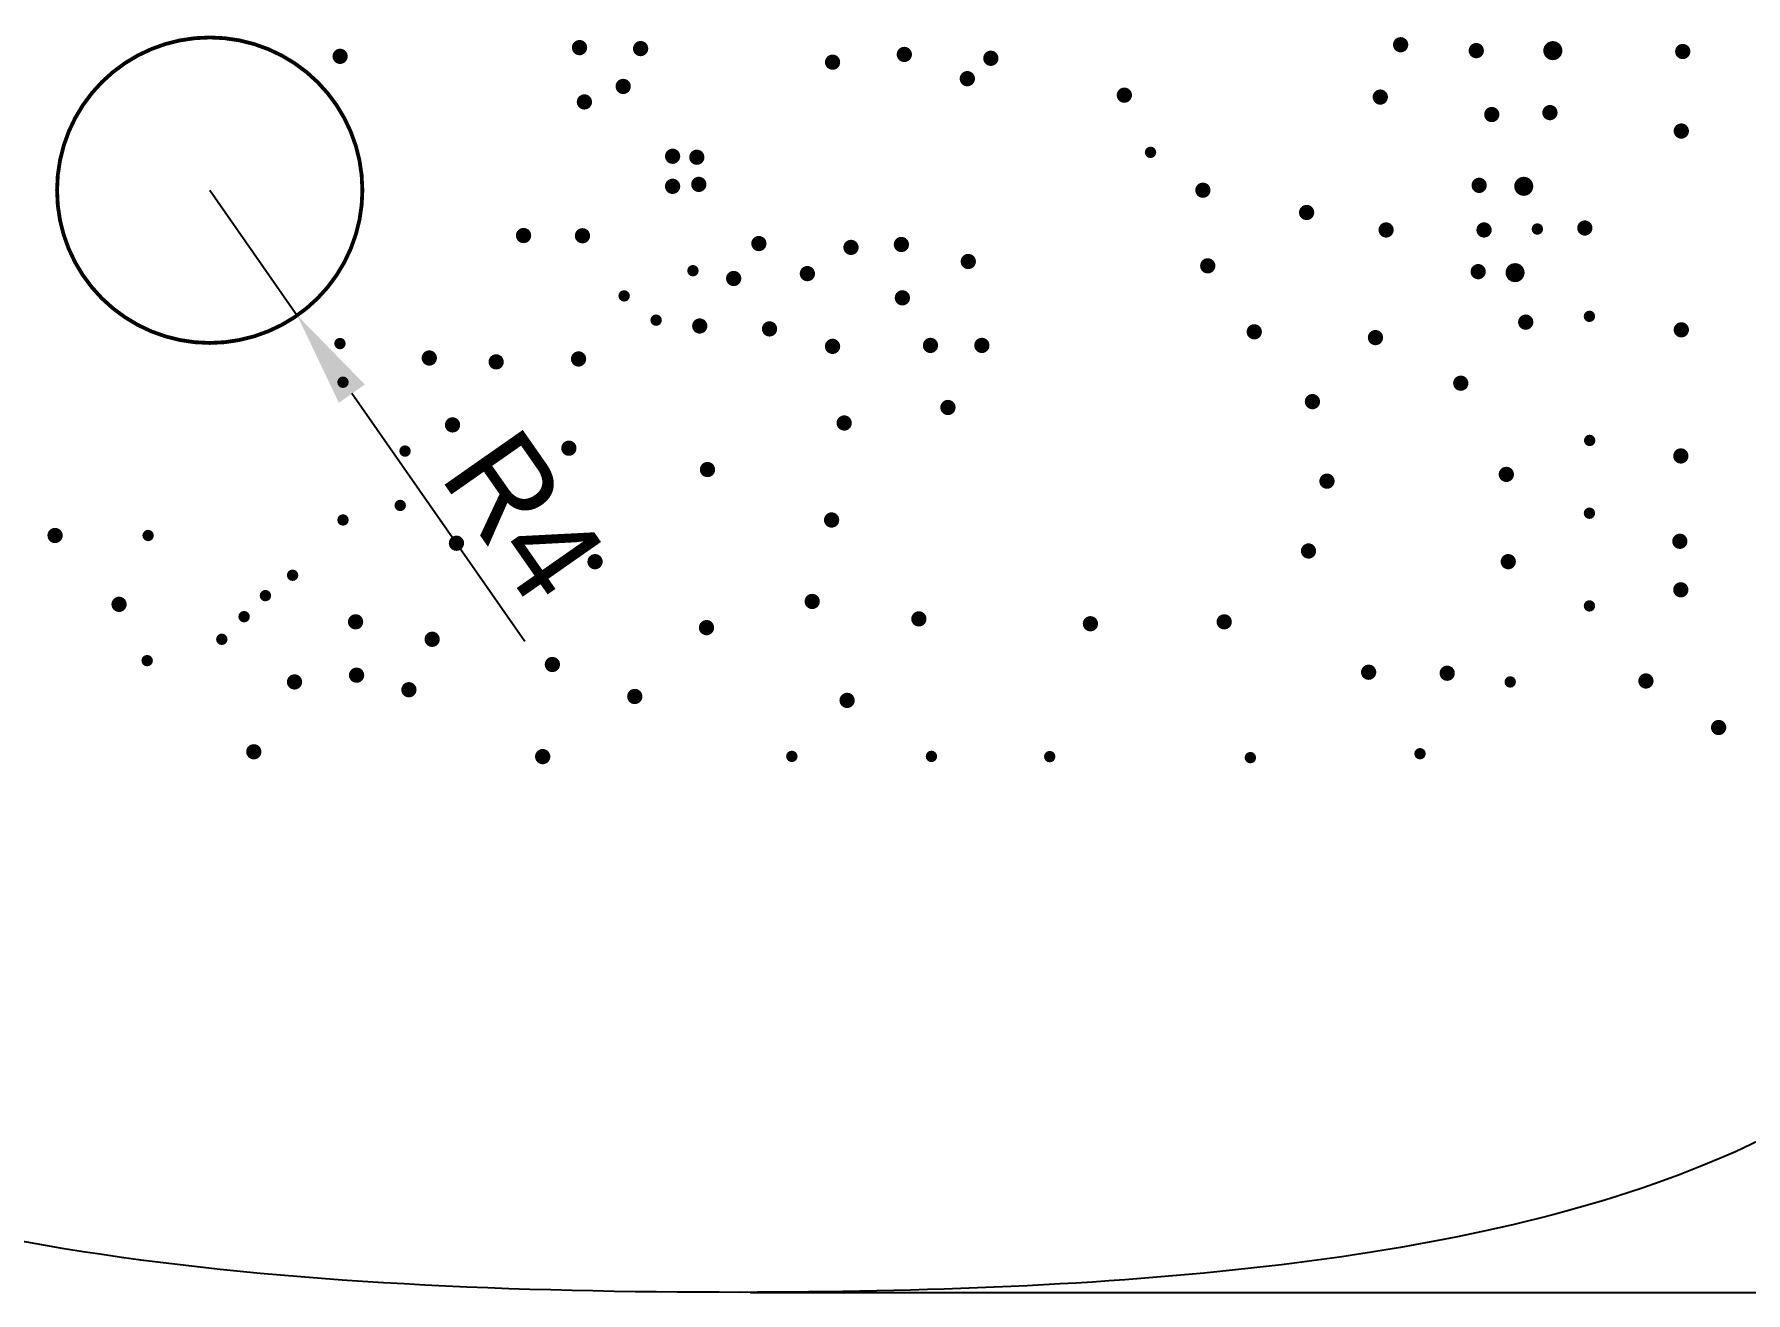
# Model space of a CAD drawing. Header units: millimetres. Extents: x -107 to 68, y 12 to 132.
# Drawn here: x -53.56 to -8.71, y 11.54 to 44.5 of the extents above; entities that cross this region are included whole.
import ezdxf

# ---------------------------------------------------------------- set-up
doc = ezdxf.new("R2010")
doc.units = ezdxf.units.MM
doc.layers.add('KeepOutLayer', color=6, linetype='Continuous')
doc.layers.add('ViaHoleLayer', color=16, linetype='Continuous')
doc.dimstyles.new('ISO-25', dxfattribs={"dimtxt": 2.5, "dimasz": 2.5, "dimexe": 1.25, "dimexo": 0.625, "dimtad": 1, "dimtxsty": 'Standard', "dimcen": 2.5, "dimclrd": 3, "dimclre": 3, "dimclrt": 3, "dimadec": 0, "dimazin": 0, "dimtfac": 1, "dimtmove": 0, "dimatfit": 3, "dimfxl": 1, "dimarcsym": 0})

# ---------------------------------------------------------------- blocks, each defined once
blk = doc.blocks.new('*D182')
at = {"color": 3, "lineweight": -2}
for p, q in [((-1.633, 110.49), (49.372, 110.49)), ((48.122, 107.99), (48.122, 14.049)), ((-34.794, 11.549), (49.372, 11.549))]:
    blk.add_line(p, q, dxfattribs=at)
at = {"color": 3}
for points in [[(47.705, 107.99), (48.539, 107.99), (48.122, 110.49)], [(47.705, 14.049), (48.539, 14.049), (48.122, 11.549)]]:
    blk.add_solid(points, dxfattribs=at)
at = {"layer": 'Defpoints', "color": 0}
for p in [(-2.258, 110.49), (-35.419, 11.549), (48.122, 11.549)]:
    blk.add_point(p, dxfattribs=at)
at = {"color": 3, "insert": (46.039, 61.02), "char_height": 2.5, "attachment_point": 5, "rotation": 90}
blk.add_mtext('98,94', dxfattribs=at)
blk = doc.blocks.new('*D187')
at = {"color": 3, "lineweight": -2}
for p, q in [((-48.958, 40.411), (-46.666, 37.133)), ((-40.698, 28.596), (-45.234, 35.084))]:
    blk.add_line(p, q, dxfattribs=at)
blk.add_arc((-48.958, 40.411), 4, 287.0533, 351.0475, dxfattribs=at)
at = {"color": 3}
blk.add_solid([(-44.892, 35.323), (-45.575, 34.845), (-46.666, 37.133)], dxfattribs=at)
at = {"layer": 'Defpoints', "color": 0}
for p in [(-48.958, 40.411), (-46.666, 37.133)]:
    blk.add_point(p, dxfattribs=at)
at = {"color": 3, "insert": (-40.713, 31.89), "char_height": 2.5, "attachment_point": 5, "rotation": 304.9582}
blk.add_mtext('R4', dxfattribs=at)
blk = doc.blocks.new('*D190')
at = {"color": 3, "lineweight": -2}
for p, q in [((-2.067, 63.297), (21.718, 63.297)), ((20.468, 60.797), (20.468, 14.049)), ((-34.794, 11.549), (21.718, 11.549))]:
    blk.add_line(p, q, dxfattribs=at)
at = {"color": 3}
for points in [[(20.051, 60.797), (20.884, 60.797), (20.468, 63.297)], [(20.051, 14.049), (20.884, 14.049), (20.468, 11.549)]]:
    blk.add_solid(points, dxfattribs=at)
at = {"layer": 'Defpoints', "color": 0}
for p in [(-2.692, 63.297), (-35.419, 11.549), (20.468, 11.549)]:
    blk.add_point(p, dxfattribs=at)
at = {"color": 3, "insert": (18.384, 37.423), "char_height": 2.5, "attachment_point": 5, "rotation": 90}
blk.add_mtext('51,75', dxfattribs=at)

msp = doc.modelspace()

# ---------------------------------------------------------------- hatches: boundary and pattern name
at = {"layer": 'ViaHoleLayer'}
h = msp.add_hatch(color=16, dxfattribs=at)
edge = h.paths.add_edge_path()
edge.add_arc((-17.755, 44.221), 0.2, 0, 360)
h = msp.add_hatch(color=16, dxfattribs=at)
edge = h.paths.add_edge_path()
edge.add_arc((-45.542, 43.917), 0.2, 0, 360)
h = msp.add_hatch(color=16, dxfattribs=at)
edge = h.paths.add_edge_path()
edge.add_arc((-39.268, 44.145), 0.2, 0, 360)
h = msp.add_hatch(color=16, dxfattribs=at)
edge = h.paths.add_edge_path()
edge.add_arc((-37.668, 44.12), 0.2, 0, 360)
h = msp.add_hatch(color=16, dxfattribs=at)
edge = h.paths.add_edge_path()
edge.add_arc((-32.639, 43.764), 0.2, 0, 360)
h = msp.add_hatch(color=16, dxfattribs=at)
edge = h.paths.add_edge_path()
edge.add_arc((-30.759, 43.967), 0.2, 0, 360)
h = msp.add_hatch(color=16, dxfattribs=at)
edge = h.paths.add_edge_path()
edge.add_arc((-28.492, 43.866), 0.2, 0, 360)
h = msp.add_hatch(color=16, dxfattribs=at)
edge = h.paths.add_edge_path()
edge.add_arc((-15.773, 44.066), 0.2, 0, 360)
h = msp.add_hatch(color=16, dxfattribs=at)
edge = h.paths.add_edge_path()
edge.add_arc((-13.767, 44.066), 0.25, 0, 360)
h = msp.add_hatch(color=16, dxfattribs=at)
edge = h.paths.add_edge_path()
edge.add_arc((-10.363, 44.044), 0.2, 0, 360)
h = msp.add_hatch(color=16, dxfattribs=at)
edge = h.paths.add_edge_path()
edge.add_arc((-29.108, 43.332), 0.2, 0, 360)
h = msp.add_hatch(color=16, dxfattribs=at)
edge = h.paths.add_edge_path()
edge.add_arc((-38.125, 43.129), 0.2, 0, 360)
h = msp.add_hatch(color=16, dxfattribs=at)
edge = h.paths.add_edge_path()
edge.add_arc((-24.994, 42.901), 0.2, 0, 360)
h = msp.add_hatch(color=16, dxfattribs=at)
edge = h.paths.add_edge_path()
edge.add_arc((-39.141, 42.723), 0.2, 0, 360)
h = msp.add_hatch(color=16, dxfattribs=at)
edge = h.paths.add_edge_path()
edge.add_arc((-18.288, 42.85), 0.2, 0, 360)
h = msp.add_hatch(color=16, dxfattribs=at)
edge = h.paths.add_edge_path()
edge.add_arc((-13.843, 42.443), 0.2, 0, 360)
h = msp.add_hatch(color=16, dxfattribs=at)
edge = h.paths.add_edge_path()
edge.add_arc((-15.367, 42.393), 0.2, 0, 360)
h = msp.add_hatch(color=16, dxfattribs=at)
edge = h.paths.add_edge_path()
edge.add_arc((-10.401, 41.961), 0.2, 0, 360)
h = msp.add_hatch(color=16, dxfattribs=at)
edge = h.paths.add_edge_path()
edge.add_arc((-36.83, 41.3), 0.2, 0, 360)
h = msp.add_hatch(color=16, dxfattribs=at)
edge = h.paths.add_edge_path()
edge.add_arc((-36.195, 41.275), 0.2, 0, 360)
h = msp.add_hatch(color=16, dxfattribs=at)
edge = h.paths.add_edge_path()
edge.add_arc((-24.308, 41.402), 0.15, 0, 360)
h = msp.add_hatch(color=16, dxfattribs=at)
edge = h.paths.add_edge_path()
edge.add_arc((-36.83, 40.513), 0.2, 0, 360)
h = msp.add_hatch(color=16, dxfattribs=at)
edge = h.paths.add_edge_path()
edge.add_arc((-36.144, 40.564), 0.2, 0, 360)
h = msp.add_hatch(color=16, dxfattribs=at)
edge = h.paths.add_edge_path()
edge.add_arc((-22.936, 40.411), 0.2, 0, 360)
h = msp.add_hatch(color=16, dxfattribs=at)
edge = h.paths.add_edge_path()
edge.add_arc((-15.697, 40.538), 0.2, 0, 360)
h = msp.add_hatch(color=16, dxfattribs=at)
edge = h.paths.add_edge_path()
edge.add_arc((-14.529, 40.513), 0.25, 0, 360)
h = msp.add_hatch(color=16, dxfattribs=at)
edge = h.paths.add_edge_path()
edge.add_arc((-20.218, 39.827), 0.2, 0, 360)
h = msp.add_hatch(color=16, dxfattribs=at)
edge = h.paths.add_edge_path()
edge.add_arc((-18.136, 39.37), 0.2, 0, 360)
h = msp.add_hatch(color=16, dxfattribs=at)
edge = h.paths.add_edge_path()
edge.add_arc((-15.57, 39.37), 0.2, 0, 360)
h = msp.add_hatch(color=16, dxfattribs=at)
edge = h.paths.add_edge_path()
edge.add_arc((-14.173, 39.395), 0.15, 0, 360)
h = msp.add_hatch(color=16, dxfattribs=at)
edge = h.paths.add_edge_path()
edge.add_arc((-12.929, 39.421), 0.2, 0, 360)
h = msp.add_hatch(color=16, dxfattribs=at)
edge = h.paths.add_edge_path()
edge.add_arc((-40.735, 39.224), 0.2, 0, 360)
h = msp.add_hatch(color=16, dxfattribs=at)
edge = h.paths.add_edge_path()
edge.add_arc((-39.192, 39.218), 0.2, 0, 360)
h = msp.add_hatch(color=16, dxfattribs=at)
edge = h.paths.add_edge_path()
edge.add_arc((-34.569, 39.014), 0.2, 0, 360)
h = msp.add_hatch(color=16, dxfattribs=at)
edge = h.paths.add_edge_path()
edge.add_arc((-32.156, 38.913), 0.2, 0, 360)
h = msp.add_hatch(color=16, dxfattribs=at)
edge = h.paths.add_edge_path()
edge.add_arc((-30.836, 38.989), 0.2, 0, 360)
h = msp.add_hatch(color=16, dxfattribs=at)
edge = h.paths.add_edge_path()
edge.add_arc((-29.083, 38.545), 0.2, 0, 360)
h = msp.add_hatch(color=16, dxfattribs=at)
edge = h.paths.add_edge_path()
edge.add_arc((-22.809, 38.43), 0.2, 0, 360)
h = msp.add_hatch(color=16, dxfattribs=at)
edge = h.paths.add_edge_path()
edge.add_arc((-36.297, 38.303), 0.15, 0, 360)
h = msp.add_hatch(color=16, dxfattribs=at)
edge = h.paths.add_edge_path()
edge.add_arc((-35.23, 38.1), 0.2, 0, 360)
h = msp.add_hatch(color=16, dxfattribs=at)
edge = h.paths.add_edge_path()
edge.add_arc((-33.299, 38.227), 0.2, 0, 360)
h = msp.add_hatch(color=16, dxfattribs=at)
edge = h.paths.add_edge_path()
edge.add_arc((-15.723, 38.278), 0.2, 0, 360)
h = msp.add_hatch(color=16, dxfattribs=at)
edge = h.paths.add_edge_path()
edge.add_arc((-14.757, 38.252), 0.25, 0, 360)
h = msp.add_hatch(color=16, dxfattribs=at)
edge = h.paths.add_edge_path()
edge.add_arc((-38.1, 37.643), 0.15, 0, 360)
h = msp.add_hatch(color=16, dxfattribs=at)
edge = h.paths.add_edge_path()
edge.add_arc((-30.81, 37.592), 0.2, 0, 360)
h = msp.add_hatch(color=16, dxfattribs=at)
edge = h.paths.add_edge_path()
edge.add_arc((-12.808, 37.109), 0.15, 0, 360)
h = msp.add_hatch(color=16, dxfattribs=at)
edge = h.paths.add_edge_path()
edge.add_arc((-37.262, 37.008), 0.15, 0, 360)
h = msp.add_hatch(color=16, dxfattribs=at)
edge = h.paths.add_edge_path()
edge.add_arc((-36.119, 36.855), 0.2, 0, 360)
h = msp.add_hatch(color=16, dxfattribs=at)
edge = h.paths.add_edge_path()
edge.add_arc((-34.29, 36.779), 0.2, 0, 360)
h = msp.add_hatch(color=16, dxfattribs=at)
edge = h.paths.add_edge_path()
edge.add_arc((-21.59, 36.703), 0.2, 0, 360)
h = msp.add_hatch(color=16, dxfattribs=at)
edge = h.paths.add_edge_path()
edge.add_arc((-14.478, 36.957), 0.2, 0, 360)
h = msp.add_hatch(color=16, dxfattribs=at)
edge = h.paths.add_edge_path()
edge.add_arc((-10.401, 36.754), 0.2, 0, 360)
h = msp.add_hatch(color=16, dxfattribs=at)
edge = h.paths.add_edge_path()
edge.add_arc((-45.545, 36.395), 0.15, 0, 360)
h = msp.add_hatch(color=16, dxfattribs=at)
edge = h.paths.add_edge_path()
edge.add_arc((-32.639, 36.322), 0.2, 0, 360)
h = msp.add_hatch(color=16, dxfattribs=at)
edge = h.paths.add_edge_path()
edge.add_arc((-30.074, 36.347), 0.2, 0, 360)
h = msp.add_hatch(color=16, dxfattribs=at)
edge = h.paths.add_edge_path()
edge.add_arc((-28.727, 36.347), 0.2, 0, 360)
h = msp.add_hatch(color=16, dxfattribs=at)
edge = h.paths.add_edge_path()
edge.add_arc((-18.415, 36.551), 0.2, 0, 360)
h = msp.add_hatch(color=16, dxfattribs=at)
edge = h.paths.add_edge_path()
edge.add_arc((-43.205, 36.017), 0.2, 0, 360)
h = msp.add_hatch(color=16, dxfattribs=at)
edge = h.paths.add_edge_path()
edge.add_arc((-41.453, 35.916), 0.2, 0, 360)
h = msp.add_hatch(color=16, dxfattribs=at)
edge = h.paths.add_edge_path()
edge.add_arc((-39.294, 35.992), 0.2, 0, 360)
h = msp.add_hatch(color=16, dxfattribs=at)
edge = h.paths.add_edge_path()
edge.add_arc((-45.466, 35.382), 0.15, 0, 360)
h = msp.add_hatch(color=16, dxfattribs=at)
edge = h.paths.add_edge_path()
edge.add_arc((-16.18, 35.357), 0.2, 0, 360)
h = msp.add_hatch(color=16, dxfattribs=at)
edge = h.paths.add_edge_path()
edge.add_arc((-20.066, 34.874), 0.2, 0, 360)
h = msp.add_hatch(color=16, dxfattribs=at)
edge = h.paths.add_edge_path()
edge.add_arc((-29.616, 34.722), 0.2, 0, 360)
h = msp.add_hatch(color=16, dxfattribs=at)
edge = h.paths.add_edge_path()
edge.add_arc((-42.596, 34.265), 0.2, 0, 360)
h = msp.add_hatch(color=16, dxfattribs=at)
edge = h.paths.add_edge_path()
edge.add_arc((-32.334, 34.315), 0.2, 0, 360)
h = msp.add_hatch(color=16, dxfattribs=at)
edge = h.paths.add_edge_path()
edge.add_arc((-43.84, 33.579), 0.15, 0, 360)
h = msp.add_hatch(color=16, dxfattribs=at)
edge = h.paths.add_edge_path()
edge.add_arc((-39.548, 33.655), 0.2, 0, 360)
h = msp.add_hatch(color=16, dxfattribs=at)
edge = h.paths.add_edge_path()
edge.add_arc((-12.802, 33.858), 0.15, 0, 360)
h = msp.add_hatch(color=16, dxfattribs=at)
edge = h.paths.add_edge_path()
edge.add_arc((-10.414, 33.452), 0.2, 0, 360)
h = msp.add_hatch(color=16, dxfattribs=at)
edge = h.paths.add_edge_path()
edge.add_arc((-35.916, 33.096), 0.2, 0, 360)
h = msp.add_hatch(color=16, dxfattribs=at)
edge = h.paths.add_edge_path()
edge.add_arc((-19.685, 32.791), 0.2, 0, 360)
h = msp.add_hatch(color=16, dxfattribs=at)
edge = h.paths.add_edge_path()
edge.add_arc((-14.986, 32.969), 0.2, 0, 360)
h = msp.add_hatch(color=16, dxfattribs=at)
edge = h.paths.add_edge_path()
edge.add_arc((-43.967, 32.156), 0.15, 0, 360)
h = msp.add_hatch(color=16, dxfattribs=at)
edge = h.paths.add_edge_path()
edge.add_arc((-45.466, 31.775), 0.15, 0, 360)
h = msp.add_hatch(color=16, dxfattribs=at)
edge = h.paths.add_edge_path()
edge.add_arc((-32.664, 31.775), 0.2, 0, 360)
h = msp.add_hatch(color=16, dxfattribs=at)
edge = h.paths.add_edge_path()
edge.add_arc((-12.808, 31.953), 0.15, 0, 360)
h = msp.add_hatch(color=16, dxfattribs=at)
edge = h.paths.add_edge_path()
edge.add_arc((-53.01, 31.369), 0.2, 0, 360)
h = msp.add_hatch(color=16, dxfattribs=at)
edge = h.paths.add_edge_path()
edge.add_arc((-50.571, 31.369), 0.15, 0, 360)
h = msp.add_hatch(color=16, dxfattribs=at)
edge = h.paths.add_edge_path()
edge.add_arc((-10.439, 31.217), 0.2, 0, 360)
h = msp.add_hatch(color=16, dxfattribs=at)
edge = h.paths.add_edge_path()
edge.add_arc((-42.494, 31.166), 0.2, 0, 360)
h = msp.add_hatch(color=16, dxfattribs=at)
edge = h.paths.add_edge_path()
edge.add_arc((-20.168, 30.963), 0.2, 0, 360)
h = msp.add_hatch(color=16, dxfattribs=at)
edge = h.paths.add_edge_path()
edge.add_arc((-38.862, 30.683), 0.2, 0, 360)
h = msp.add_hatch(color=16, dxfattribs=at)
edge = h.paths.add_edge_path()
edge.add_arc((-14.935, 30.683), 0.2, 0, 360)
h = msp.add_hatch(color=16, dxfattribs=at)
edge = h.paths.add_edge_path()
edge.add_arc((-46.787, 30.328), 0.15, 0, 360)
h = msp.add_hatch(color=16, dxfattribs=at)
edge = h.paths.add_edge_path()
edge.add_arc((-10.414, 29.947), 0.2, 0, 360)
h = msp.add_hatch(color=16, dxfattribs=at)
edge = h.paths.add_edge_path()
edge.add_arc((-51.333, 29.566), 0.2, 0, 360)
h = msp.add_hatch(color=16, dxfattribs=at)
edge = h.paths.add_edge_path()
edge.add_arc((-47.498, 29.794), 0.15, 0, 360)
h = msp.add_hatch(color=16, dxfattribs=at)
edge = h.paths.add_edge_path()
edge.add_arc((-33.172, 29.642), 0.2, 0, 360)
h = msp.add_hatch(color=16, dxfattribs=at)
edge = h.paths.add_edge_path()
edge.add_arc((-12.808, 29.525), 0.15, 0, 360)
h = msp.add_hatch(color=16, dxfattribs=at)
edge = h.paths.add_edge_path()
edge.add_arc((-48.057, 29.243), 0.15, 0, 360)
h = msp.add_hatch(color=16, dxfattribs=at)
edge = h.paths.add_edge_path()
edge.add_arc((-45.136, 29.108), 0.2, 0, 360)
h = msp.add_hatch(color=16, dxfattribs=at)
edge = h.paths.add_edge_path()
edge.add_arc((-35.941, 28.956), 0.2, 0, 360)
h = msp.add_hatch(color=16, dxfattribs=at)
edge = h.paths.add_edge_path()
edge.add_arc((-30.378, 29.185), 0.2, 0, 360)
h = msp.add_hatch(color=16, dxfattribs=at)
edge = h.paths.add_edge_path()
edge.add_arc((-25.883, 29.058), 0.2, 0, 360)
h = msp.add_hatch(color=16, dxfattribs=at)
edge = h.paths.add_edge_path()
edge.add_arc((-22.377, 29.108), 0.2, 0, 360)
h = msp.add_hatch(color=16, dxfattribs=at)
edge = h.paths.add_edge_path()
edge.add_arc((-48.641, 28.651), 0.15, 0, 360)
h = msp.add_hatch(color=16, dxfattribs=at)
edge = h.paths.add_edge_path()
edge.add_arc((-43.129, 28.651), 0.2, 0, 360)
h = msp.add_hatch(color=16, dxfattribs=at)
edge = h.paths.add_edge_path()
edge.add_arc((-50.597, 28.092), 0.15, 0, 360)
h = msp.add_hatch(color=16, dxfattribs=at)
edge = h.paths.add_edge_path()
edge.add_arc((-45.11, 27.711), 0.2, 0, 360)
h = msp.add_hatch(color=16, dxfattribs=at)
edge = h.paths.add_edge_path()
edge.add_arc((-39.98, 27.991), 0.2, 0, 360)
h = msp.add_hatch(color=16, dxfattribs=at)
edge = h.paths.add_edge_path()
edge.add_arc((-18.593, 27.788), 0.2, 0, 360)
h = msp.add_hatch(color=16, dxfattribs=at)
edge = h.paths.add_edge_path()
edge.add_arc((-16.535, 27.762), 0.2, 0, 360)
h = msp.add_hatch(color=16, dxfattribs=at)
edge = h.paths.add_edge_path()
edge.add_arc((-46.736, 27.534), 0.2, 0, 360)
h = msp.add_hatch(color=16, dxfattribs=at)
edge = h.paths.add_edge_path()
edge.add_arc((-43.739, 27.33), 0.2, 0, 360)
h = msp.add_hatch(color=16, dxfattribs=at)
edge = h.paths.add_edge_path()
edge.add_arc((-14.884, 27.534), 0.15, 0, 360)
h = msp.add_hatch(color=16, dxfattribs=at)
edge = h.paths.add_edge_path()
edge.add_arc((-11.328, 27.559), 0.2, 0, 360)
h = msp.add_hatch(color=16, dxfattribs=at)
edge = h.paths.add_edge_path()
edge.add_arc((-37.821, 27.153), 0.2, 0, 360)
h = msp.add_hatch(color=16, dxfattribs=at)
edge = h.paths.add_edge_path()
edge.add_arc((-32.258, 27.051), 0.2, 0, 360)
h = msp.add_hatch(color=16, dxfattribs=at)
edge = h.paths.add_edge_path()
edge.add_arc((-9.423, 26.34), 0.2, 0, 360)
h = msp.add_hatch(color=16, dxfattribs=at)
edge = h.paths.add_edge_path()
edge.add_arc((-47.803, 25.705), 0.2, 0, 360)
h = msp.add_hatch(color=16, dxfattribs=at)
edge = h.paths.add_edge_path()
edge.add_arc((-40.234, 25.578), 0.2, 0, 360)
h = msp.add_hatch(color=16, dxfattribs=at)
edge = h.paths.add_edge_path()
edge.add_arc((-33.706, 25.584), 0.15, 0, 360)
h = msp.add_hatch(color=16, dxfattribs=at)
edge = h.paths.add_edge_path()
edge.add_arc((-30.048, 25.584), 0.15, 0, 360)
h = msp.add_hatch(color=16, dxfattribs=at)
edge = h.paths.add_edge_path()
edge.add_arc((-26.949, 25.578), 0.15, 0, 360)
h = msp.add_hatch(color=16, dxfattribs=at)
edge = h.paths.add_edge_path()
edge.add_arc((-21.692, 25.552), 0.15, 0, 360)
h = msp.add_hatch(color=16, dxfattribs=at)
edge = h.paths.add_edge_path()
edge.add_arc((-17.247, 25.654), 0.15, 0, 360)

# ---------------------------------------------------------------- linework, layer by layer
msp.add_circle((-48.958, 40.411), 4)
at = {"color": 6, "linetype": 'Continuous'}
msp.add_open_spline([(-1.774, 25.797), (-1.765, 19.758), (-9.643, 12.739), (-36.487, 10.731), (-64.399, 12.925), (-68.968, 21.676), (-68.968, 25.823)], degree=3, knots=[0, 0, 0, 0, 0.212877, 0.502477, 0.854298, 1, 1, 1, 1], dxfattribs=at)
at = {"layer": 'KeepOutLayer'}
for points, const_width in [([(-44.958, 40.411, 1), (-52.958, 40.411, 1)], 0.1), ([(-52.983, 40.411, 1), (-52.933, 40.411, 1)], 0.05), ([(-44.983, 40.411, 1), (-44.933, 40.411, 1)], 0.05)]:
    msp.add_lwpolyline(points, format="xyb", close=True, dxfattribs=dict(at, const_width=const_width))

# ---------------------------------------------------------------- dimensions: what is measured, and where the dimension line sits
for base, p1, picture, middle in [((48.122, 11.549), (-2.258, 110.49), '*D182', (46.039, 61.02)), ((20.468, 11.549), (-2.692, 63.297), '*D190', (18.384, 37.423))]:
    dim = msp.add_linear_dim(base=base, p1=p1, p2=(-35.419, 11.549), angle=90, dimstyle='ISO-25')
    dim.commit()
    dim.dimension.update_dxf_attribs({"geometry": picture, "text_midpoint": middle})
dim = msp.add_radius_dim(center=(-48.958, 40.411), mpoint=(-46.666, 37.133), dimstyle='ISO-25')
dim.commit()
dim.dimension.update_dxf_attribs({"geometry": '*D187', "text_midpoint": (-40.713, 31.89)})

doc.saveas('drawing.dxf')
